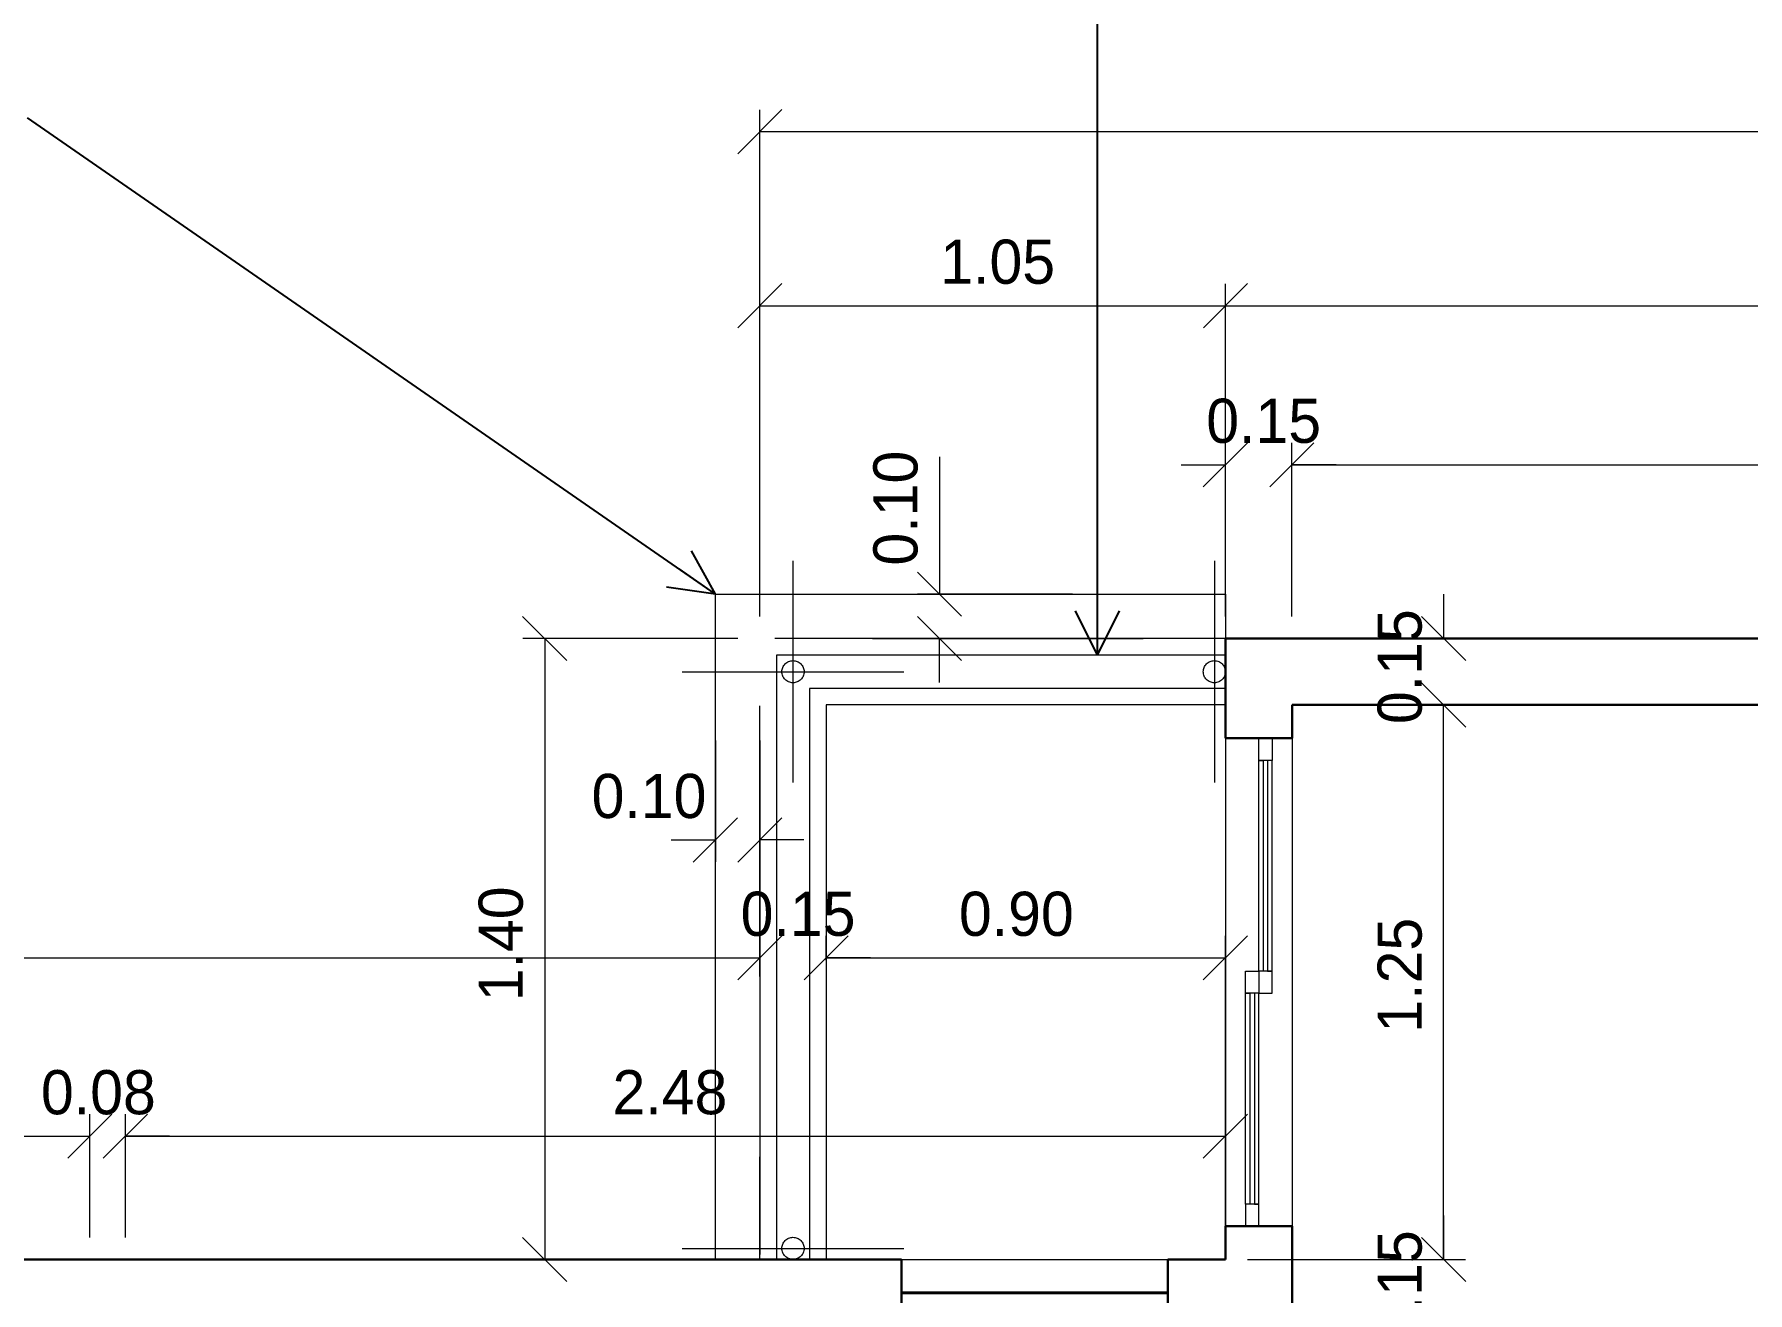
# Model space of a CAD drawing. Header units: metres. Extents: x 2.9 to 62.3, y 8 to 50.1.
# Drawn here: x 12.499 to 16.362, y 21.214 to 24.051 of the extents above; entities that cross this region are included whole.
import ezdxf
from ezdxf.enums import TextEntityAlignment as Align

# ---------------------------------------------------------------- set-up
doc = ezdxf.new("R2010")
doc.units = ezdxf.units.M
doc.header["$MEASUREMENT"] = 0
for name, pattern in [('DGN Style 2', [1.016237, 0.609742, -0.406495]), ('DGN Style 3', [1.422731, 1.016237, -0.406495]), ('DGN Style 4', [1.626995, 0.812989, -0.406495, 0.001016, -0.406495])]:
    doc.linetypes.add(name, pattern=pattern)
doc.layers.get('Defpoints').update_dxf_attribs({"lineweight": 0})
for name, color, linetype, lineweight in [('00-EDIFICACOES TÉRREO', 7, 'Continuous', 0), ('34 - Mobiliário', 7, 'Continuous', 0), ('CORNIJAS_VAR NA PLANTA PTIPO 1', 7, 'Continuous', 0), ('Cotas', 13, 'Continuous', 0), ('Level 1', 7, 'Continuous', 0), ('Level 12', 7, 'Continuous', 0), ('Level 24-1', 7, 'Continuous', 0), ('Level 50', 7, 'Continuous', 0), ('Level 62-1', 7, 'Continuous', 0), ('Level 7', 7, 'Continuous', 0)]:
    doc.layers.add(name, color=color, linetype=linetype, lineweight=lineweight)
doc.styles.add('Style-INTL_ENGINEERING', font='INTL_ENGINEERING.shx')
doc.dimstyles.get("Standard").update_dxf_attribs({"dimtxt": 0.18, "dimasz": 0.18, "dimexe": 0.18, "dimexo": 0.0625, "dimgap": 0.09, "dimtad": 0, "dimtih": 1, "dimtoh": 1, "dimdec": 4, "dimzin": 1, "dimdsep": 46, "dimtxsty": 'Standard', "dimcen": 0, "dimadec": 0, "dimazin": 0, "dimtfac": 1, "dimtdec": 4, "dimtofl": 0, "dimtmove": 0, "dimatfit": 3, "dimfxl": 0, "dimtolj": 1, "dimtzin": 1, "dimarcsym": 0})

# ---------------------------------------------------------------- blocks, each defined once
blk = doc.blocks.new('J140B1')
at = {"layer": '34 - Mobiliário', "color": 7, "linetype": 'Continuous', "lineweight": 40}
blk.add_line((0, 0.075), (0.6, 0.075), dxfattribs=at)
at = {"layer": 'CORNIJAS_VAR NA PLANTA PTIPO 1', "color": 7, "linetype": 'Continuous', "lineweight": 30}
for p, q in [((0, 0), (0, 0.15)), ((0.6, 0), (0.6, 0.15))]:
    blk.add_line(p, q, dxfattribs=at)
at = {"layer": 'CORNIJAS_VAR NA PLANTA PTIPO 1', "color": 7, "linetype": 'Continuous', "lineweight": 0}
for p, q in [((0, 0.15), (0.6, 0.15)), ((0, 0), (0.6, 0))]:
    blk.add_line(p, q, dxfattribs=at)
blk = doc.blocks.new('*U77')
at = {"layer": '00-EDIFICACOES TÉRREO', "color": 7, "linetype": 'Continuous', "lineweight": 13, "extrusion": (0, 0, -1), "flags": 128}
for points in [[(0.03002, 0.54999), (0.03002, 0.5), (0.00004, 0.49999), (0.00002, 0.54998)], [(0.03, 0.02499), (0.03002, 0.5), (0.02002, 0.5), (0.01998, 0.025)], [(0.01004, 0.5), (0.01, 0.02498), (0, 0.02501), (0.00004, 0.49999)], [(0.03, -0.02499), (0.03, 0.02499), (0, 0.02501), (0, -0.025)], [(0.00002, 0.02497), (0.00004, -0.02501), (-0.02996, -0.02501), (-0.02996, 0.02498)], [(0, -0.50002), (0.00004, -0.02501), (-0.01, -0.02499), (-0.00998, -0.5)], [(-0.01996, -0.02502), (-0.01998, -0.50002), (-0.02998, -0.50001), (-0.02996, -0.02501)], [(0, -0.55001), (0, -0.50002), (-0.02998, -0.50001), (-0.02998, -0.55002)]]:
    blk.add_lwpolyline(points, close=True, dxfattribs=at)
at = {"layer": 'CORNIJAS_VAR NA PLANTA PTIPO 1', "color": 7, "linetype": 'Continuous', "lineweight": 0}
for p, q in [((-0.07506, 0.55), (-0.07502, -0.55002)), ((0.07502, 0.55001), (0.07506, -0.55001))]:
    blk.add_line(p, q, dxfattribs=at)
at = {"layer": 'CORNIJAS_VAR NA PLANTA PTIPO 1', "color": 7, "linetype": 'Continuous', "lineweight": 30, "extrusion": (0, 0, -1), "flags": 128}
for points in [[(0.07506, 0.55), (-0.07502, 0.55001)], [(0.07504, -0.55001), (-0.07504, -0.55001)]]:
    blk.add_lwpolyline(points, dxfattribs=at)
blk = doc.blocks.new('_Oblique')
at = {"color": 0, "linetype": 'ByBlock', "lineweight": -2}
blk.add_line((0.5, 0.5), (-0.5, -0.5), dxfattribs=at)
blk = doc.blocks.new('*D455')
at = {"layer": 'Cotas', "color": 2, "linetype": 'Continuous', "lineweight": 0}
for p, q in [((10.5245, 21.3385), (10.5245, 21.6163)), ((12.6245, 21.3385), (12.6245, 21.6163)), ((10.5245, 21.5668), (12.6245, 21.5668))]:
    blk.add_line(p, q, dxfattribs=at)
at = {"layer": 'Defpoints'}
for p in [(11.5745, 21.5668), (12.6245, 21.5668), (10.5245, 21.289), (12.6245, 21.289)]:
    blk.add_point(p, dxfattribs=at)
at = {"layer": 'Cotas', "color": 2, "linetype": 'Continuous', "lineweight": 0, "xscale": 0.0995, "yscale": 0.0995, "zscale": 0.0995, "rotation": 180}
blk.add_blockref('_Oblique', (10.5245, 21.5668), dxfattribs=at)
at = {"layer": 'Cotas', "color": 2, "linetype": 'Continuous', "lineweight": 0, "xscale": 0.0995, "yscale": 0.0995, "zscale": 0.0995}
blk.add_blockref('_Oblique', (12.6245, 21.5668), dxfattribs=at)
at = {"layer": 'Cotas', "color": 2, "linetype": 'Continuous', "lineweight": 0, "style": 'Style-INTL_ENGINEERING'}
blk.add_text('2.10', height=0.0995, dxfattribs=at).set_placement((11.4565, 21.6661), align=Align.MIDDLE_LEFT)
blk = doc.blocks.new('*D456')
at = {"layer": 'Cotas', "color": 2, "linetype": 'Continuous', "lineweight": 0}
for p, q in [((12.6245, 21.3385), (12.6245, 21.6163)), ((12.7045, 21.3385), (12.7045, 21.6163)), ((12.525, 21.5668), (12.6245, 21.5668)), ((12.804, 21.5668), (12.7045, 21.5668))]:
    blk.add_line(p, q, dxfattribs=at)
at = {"layer": 'Defpoints'}
for p in [(12.6645, 21.5668), (12.7045, 21.5668), (12.6245, 21.289), (12.7045, 21.289)]:
    blk.add_point(p, dxfattribs=at)
at = {"layer": 'Cotas', "color": 2, "linetype": 'Continuous', "lineweight": 0, "xscale": 0.0995, "yscale": 0.0995, "zscale": 0.0995}
blk.add_blockref('_Oblique', (12.6245, 21.5668), dxfattribs=at)
at = {"layer": 'Cotas', "color": 2, "linetype": 'Continuous', "lineweight": 0, "xscale": 0.0995, "yscale": 0.0995, "zscale": 0.0995, "rotation": 180}
blk.add_blockref('_Oblique', (12.7045, 21.5668), dxfattribs=at)
at = {"layer": 'Cotas', "color": 2, "linetype": 'Continuous', "lineweight": 0, "style": 'Style-INTL_ENGINEERING'}
blk.add_text('0.08', height=0.0995, dxfattribs=at).set_placement((12.5141, 21.6661), align=Align.MIDDLE_LEFT)
blk = doc.blocks.new('*D457')
at = {"layer": 'Cotas', "color": 2, "linetype": 'Continuous', "lineweight": 0}
for p, q in [((12.7045, 21.3385), (12.7045, 21.6163)), ((15.1843, 21.3385), (15.1843, 21.6163)), ((12.7045, 21.5668), (15.1843, 21.5668))]:
    blk.add_line(p, q, dxfattribs=at)
at = {"layer": 'Defpoints'}
for p in [(13.9444, 21.5668), (15.1843, 21.5668), (12.7045, 21.289), (15.1843, 21.289)]:
    blk.add_point(p, dxfattribs=at)
at = {"layer": 'Cotas', "color": 2, "linetype": 'Continuous', "lineweight": 0, "xscale": 0.0995, "yscale": 0.0995, "zscale": 0.0995, "rotation": 180}
blk.add_blockref('_Oblique', (12.7045, 21.5668), dxfattribs=at)
at = {"layer": 'Cotas', "color": 2, "linetype": 'Continuous', "lineweight": 0, "xscale": 0.0995, "yscale": 0.0995, "zscale": 0.0995}
blk.add_blockref('_Oblique', (15.1843, 21.5668), dxfattribs=at)
at = {"layer": 'Cotas', "color": 2, "linetype": 'Continuous', "lineweight": 0, "style": 'Style-INTL_ENGINEERING'}
blk.add_text('2.48', height=0.0995, dxfattribs=at).set_placement((13.8026, 21.6661), align=Align.MIDDLE_LEFT)
blk = doc.blocks.new('*D458')
at = {"layer": 'Cotas', "color": 2, "linetype": 'Continuous', "lineweight": 0}
for p, q in [((15.3343, 22.7385), (15.3343, 23.13)), ((17.8346, 22.7385), (17.8346, 23.13)), ((15.3343, 23.0805), (17.8346, 23.0805))]:
    blk.add_line(p, q, dxfattribs=at)
at = {"layer": 'Defpoints'}
for p in [(16.5844, 23.0805), (17.8346, 23.0805), (15.3343, 22.689), (17.8346, 22.689)]:
    blk.add_point(p, dxfattribs=at)
at = {"layer": 'Cotas', "color": 2, "linetype": 'Continuous', "lineweight": 0, "xscale": 0.0995, "yscale": 0.0995, "zscale": 0.0995, "rotation": 180}
blk.add_blockref('_Oblique', (15.3343, 23.0805), dxfattribs=at)
at = {"layer": 'Cotas', "color": 2, "linetype": 'Continuous', "lineweight": 0, "xscale": 0.0995, "yscale": 0.0995, "zscale": 0.0995}
blk.add_blockref('_Oblique', (17.8346, 23.0805), dxfattribs=at)
at = {"layer": 'Cotas', "color": 2, "linetype": 'Continuous', "lineweight": 0, "style": 'Style-INTL_ENGINEERING'}
blk.add_text('2.50', height=0.0995, dxfattribs=at).set_placement((16.4383, 23.1797), align=Align.MIDDLE_LEFT)
blk = doc.blocks.new('*D269')
at = {"layer": 'Cotas', "color": 2, "linetype": 'Continuous', "lineweight": 0}
for p, q in [((15.1843, 22.7385), (15.1843, 23.13)), ((15.3343, 22.7385), (15.3343, 23.13)), ((15.0848, 23.0805), (15.1843, 23.0805)), ((15.4338, 23.0805), (15.3343, 23.0805))]:
    blk.add_line(p, q, dxfattribs=at)
at = {"layer": 'Defpoints'}
for p in [(15.2593, 23.0805), (15.3343, 23.0805), (15.1843, 22.689), (15.3343, 22.689)]:
    blk.add_point(p, dxfattribs=at)
at = {"layer": 'Cotas', "color": 2, "linetype": 'Continuous', "lineweight": 0, "xscale": 0.0995, "yscale": 0.0995, "zscale": 0.0995}
blk.add_blockref('_Oblique', (15.1843, 23.0805), dxfattribs=at)
at = {"layer": 'Cotas', "color": 2, "linetype": 'Continuous', "lineweight": 0, "xscale": 0.0995, "yscale": 0.0995, "zscale": 0.0995, "rotation": 180}
blk.add_blockref('_Oblique', (15.3343, 23.0805), dxfattribs=at)
at = {"layer": 'Cotas', "color": 2, "linetype": 'Continuous', "lineweight": 0, "style": 'Style-INTL_ENGINEERING'}
blk.add_text('0.15', height=0.0995, dxfattribs=at).set_placement((15.1412, 23.1797), align=Align.MIDDLE_LEFT)
blk = doc.blocks.new('*D462')
at = {"layer": 'Cotas', "color": 2, "linetype": 'Continuous', "lineweight": 0}
for p, q in [((14.2845, 21.9635), (14.2845, 22.0186)), ((14.0351, 21.9691), (14.1346, 21.9691)), ((14.3841, 21.9691), (14.2845, 21.9691)), ((14.1346, 21.9395), (14.1346, 21.9196))]:
    blk.add_line(p, q, dxfattribs=at)
at = {"layer": 'Defpoints'}
for p in [(14.1346, 21.989), (14.2096, 21.9691), (14.2845, 21.9691), (14.2845, 21.914)]:
    blk.add_point(p, dxfattribs=at)
at = {"layer": 'Cotas', "color": 2, "linetype": 'Continuous', "lineweight": 0, "xscale": 0.0995, "yscale": 0.0995, "zscale": 0.0995}
blk.add_blockref('_Oblique', (14.1346, 21.9691), dxfattribs=at)
at = {"layer": 'Cotas', "color": 2, "linetype": 'Continuous', "lineweight": 0, "xscale": 0.0995, "yscale": 0.0995, "zscale": 0.0995, "rotation": 180}
blk.add_blockref('_Oblique', (14.2845, 21.9691), dxfattribs=at)
at = {"layer": 'Cotas', "color": 2, "linetype": 'Continuous', "lineweight": 0, "style": 'Style-INTL_ENGINEERING'}
blk.add_text('0.15', height=0.0995, dxfattribs=at).set_placement((14.0915, 22.0683), align=Align.MIDDLE_LEFT)
blk = doc.blocks.new('*D463')
at = {"layer": 'Cotas', "color": 2, "linetype": 'Continuous', "lineweight": 0}
for p, q in [((14.2845, 21.9635), (14.2845, 22.0186)), ((15.1843, 21.3385), (15.1843, 22.0186)), ((14.2845, 21.9691), (15.1843, 21.9691))]:
    blk.add_line(p, q, dxfattribs=at)
at = {"layer": 'Defpoints'}
for p in [(14.7344, 21.9691), (15.1843, 21.9691), (14.2845, 21.914), (15.1843, 21.289)]:
    blk.add_point(p, dxfattribs=at)
at = {"layer": 'Cotas', "color": 2, "linetype": 'Continuous', "lineweight": 0, "xscale": 0.0995, "yscale": 0.0995, "zscale": 0.0995, "rotation": 180}
blk.add_blockref('_Oblique', (14.2845, 21.9691), dxfattribs=at)
at = {"layer": 'Cotas', "color": 2, "linetype": 'Continuous', "lineweight": 0, "xscale": 0.0995, "yscale": 0.0995, "zscale": 0.0995}
blk.add_blockref('_Oblique', (15.1843, 21.9691), dxfattribs=at)
at = {"layer": 'Cotas', "color": 2, "linetype": 'Continuous', "lineweight": 0, "style": 'Style-INTL_ENGINEERING'}
blk.add_text('0.90', height=0.0995, dxfattribs=at).set_placement((14.5836, 22.0683), align=Align.MIDDLE_LEFT)
blk = doc.blocks.new('*D270')
at = {"layer": 'Cotas', "color": 2, "linetype": 'Continuous', "lineweight": 0}
for p, q in [((10.3745, 21.3385), (10.3745, 22.0186)), ((10.3745, 21.9691), (14.1346, 21.9691)), ((14.1346, 21.9395), (14.1346, 21.9196))]:
    blk.add_line(p, q, dxfattribs=at)
at = {"layer": 'Defpoints'}
for p in [(14.1346, 21.989), (12.2546, 21.9691), (14.1346, 21.9691), (10.3745, 21.289)]:
    blk.add_point(p, dxfattribs=at)
at = {"layer": 'Cotas', "color": 2, "linetype": 'Continuous', "lineweight": 0, "xscale": 0.0995, "yscale": 0.0995, "zscale": 0.0995, "rotation": 180}
blk.add_blockref('_Oblique', (10.3745, 21.9691), dxfattribs=at)
at = {"layer": 'Cotas', "color": 2, "linetype": 'Continuous', "lineweight": 0, "xscale": 0.0995, "yscale": 0.0995, "zscale": 0.0995}
blk.add_blockref('_Oblique', (14.1346, 21.9691), dxfattribs=at)
at = {"layer": 'Cotas', "color": 2, "linetype": 'Continuous', "lineweight": 0, "style": 'Style-INTL_ENGINEERING'}
blk.add_text('3.76', height=0.0995, dxfattribs=at).set_placement((12.11, 22.0683), align=Align.MIDDLE_LEFT)
blk = doc.blocks.new('*D464')
at = {"layer": 'Cotas', "color": 2, "linetype": 'Continuous', "lineweight": 0}
for p, q in [((15.1845, 22.8385), (15.1845, 23.4886)), ((22.9646, 22.7385), (22.9646, 23.4886)), ((15.1845, 23.4391), (22.9646, 23.4391))]:
    blk.add_line(p, q, dxfattribs=at)
at = {"layer": 'Defpoints'}
for p in [(19.0745, 23.4391), (22.9646, 23.4391), (15.1845, 22.789), (22.9646, 22.689)]:
    blk.add_point(p, dxfattribs=at)
at = {"layer": 'Cotas', "color": 2, "linetype": 'Continuous', "lineweight": 0, "xscale": 0.0995, "yscale": 0.0995, "zscale": 0.0995, "rotation": 180}
blk.add_blockref('_Oblique', (15.1845, 23.4391), dxfattribs=at)
at = {"layer": 'Cotas', "color": 2, "linetype": 'Continuous', "lineweight": 0, "xscale": 0.0995, "yscale": 0.0995, "zscale": 0.0995}
blk.add_blockref('_Oblique', (22.9646, 23.4391), dxfattribs=at)
at = {"layer": 'Cotas', "color": 2, "linetype": 'Continuous', "lineweight": 0, "style": 'Style-INTL_ENGINEERING'}
blk.add_text('7.78', height=0.0995, dxfattribs=at).set_placement((18.9328, 23.5384), align=Align.MIDDLE_LEFT)
blk = doc.blocks.new('*D271')
at = {"layer": 'Cotas', "color": 2, "linetype": 'Continuous', "lineweight": 0}
for p, q in [((14.1346, 22.7385), (14.1346, 23.4886)), ((15.1845, 22.8385), (15.1845, 23.4886)), ((14.1346, 23.4391), (15.1845, 23.4391))]:
    blk.add_line(p, q, dxfattribs=at)
at = {"layer": 'Defpoints'}
for p in [(14.6595, 23.4391), (15.1845, 23.4391), (15.1845, 22.789), (14.1346, 22.689)]:
    blk.add_point(p, dxfattribs=at)
at = {"layer": 'Cotas', "color": 2, "linetype": 'Continuous', "lineweight": 0, "xscale": 0.0995, "yscale": 0.0995, "zscale": 0.0995, "rotation": 180}
blk.add_blockref('_Oblique', (14.1346, 23.4391), dxfattribs=at)
at = {"layer": 'Cotas', "color": 2, "linetype": 'Continuous', "lineweight": 0, "xscale": 0.0995, "yscale": 0.0995, "zscale": 0.0995}
blk.add_blockref('_Oblique', (15.1845, 23.4391), dxfattribs=at)
at = {"layer": 'Cotas', "color": 2, "linetype": 'Continuous', "lineweight": 0, "style": 'Style-INTL_ENGINEERING'}
blk.add_text('1.05', height=0.0995, dxfattribs=at).set_placement((14.5415, 23.5384), align=Align.MIDDLE_LEFT)
blk = doc.blocks.new('*D274')
at = {"layer": 'Cotas', "color": 2, "linetype": 'Continuous', "lineweight": 0}
for p, q in [((14.0851, 22.689), (13.6003, 22.689)), ((13.6498, 22.689), (13.6498, 21.289)), ((14.0851, 21.289), (13.6003, 21.289))]:
    blk.add_line(p, q, dxfattribs=at)
at = {"layer": 'Defpoints'}
for p in [(14.1346, 22.689), (13.6498, 21.989), (13.6498, 21.289), (14.1346, 21.289)]:
    blk.add_point(p, dxfattribs=at)
at = {"layer": 'Cotas', "color": 2, "linetype": 'Continuous', "lineweight": 0, "xscale": 0.0995, "yscale": 0.0995, "zscale": 0.0995}
for p, rotation in [((13.6498, 22.689), 90), ((13.6498, 21.289), 270)]:
    blk.add_blockref('_Oblique', p, dxfattribs=dict(at, rotation=rotation))
at = {"layer": 'Cotas', "color": 2, "linetype": 'Continuous', "lineweight": 0, "style": 'Style-INTL_ENGINEERING'}
blk.add_text('1.40', height=0.0995, rotation=90, dxfattribs=at).set_placement((13.5506, 21.871), align=Align.MIDDLE_LEFT)
blk = doc.blocks.new('*D279')
at = {"layer": 'Cotas', "color": 2, "linetype": 'Continuous', "lineweight": 0}
for p, q in [((14.1346, 22.7385), (14.1346, 23.8809)), ((27.2738, 23.4886), (27.2738, 23.8809)), ((27.2738, 23.8314), (14.1346, 23.8314))]:
    blk.add_line(p, q, dxfattribs=at)
at = {"layer": 'Defpoints'}
for p in [(14.1346, 23.8314), (20.7042, 23.8314), (27.2738, 23.4391), (14.1346, 22.689)]:
    blk.add_point(p, dxfattribs=at)
at = {"layer": 'Cotas', "color": 2, "linetype": 'Continuous', "lineweight": 0, "xscale": 0.0995, "yscale": 0.0995, "zscale": 0.0995, "rotation": 180}
blk.add_blockref('_Oblique', (14.1346, 23.8314), dxfattribs=at)
at = {"layer": 'Cotas', "color": 2, "linetype": 'Continuous', "lineweight": 0, "xscale": 0.0995, "yscale": 0.0995, "zscale": 0.0995}
blk.add_blockref('_Oblique', (27.2738, 23.8314), dxfattribs=at)
at = {"layer": 'Cotas', "color": 2, "linetype": 'Continuous', "lineweight": 0, "style": 'Style-INTL_ENGINEERING'}
blk.add_text('13.14', height=0.0995, dxfattribs=at).set_placement((20.5739, 23.9306), align=Align.MIDDLE_LEFT)
blk = doc.blocks.new('*D499')
at = {"layer": 'Cotas', "color": 2, "linetype": 'Continuous', "lineweight": 0}
for p, q in [((15.6763, 21.3885), (15.6763, 21.289)), ((15.234, 21.289), (15.7258, 21.289)), ((15.304, 21.139), (15.7258, 21.139)), ((15.6763, 21.0395), (15.6763, 21.139))]:
    blk.add_line(p, q, dxfattribs=at)
at = {"layer": 'Defpoints'}
for p in [(15.1845, 21.289), (15.6763, 21.289), (15.6763, 21.214), (15.2545, 21.139)]:
    blk.add_point(p, dxfattribs=at)
at = {"layer": 'Cotas', "color": 2, "linetype": 'Continuous', "lineweight": 0, "xscale": 0.0995, "yscale": 0.0995, "zscale": 0.0995}
for p, rotation in [((15.6763, 21.289), 270), ((15.6763, 21.139), 90)]:
    blk.add_blockref('_Oblique', p, dxfattribs=dict(at, rotation=rotation))
at = {"layer": 'Cotas', "color": 2, "linetype": 'Continuous', "lineweight": 0, "style": 'Style-INTL_ENGINEERING'}
blk.add_text('0.15', height=0.0995, rotation=90, dxfattribs=at).set_placement((15.5771, 21.096), align=Align.MIDDLE_LEFT)
blk = doc.blocks.new('*D500')
at = {"layer": 'Cotas', "color": 2, "linetype": 'Continuous', "lineweight": 0}
for p, q in [((15.3841, 22.539), (15.7258, 22.539)), ((15.6763, 21.289), (15.6763, 22.539)), ((15.234, 21.289), (15.7258, 21.289))]:
    blk.add_line(p, q, dxfattribs=at)
at = {"layer": 'Defpoints'}
for p in [(15.3346, 22.539), (15.6763, 22.539), (15.6763, 21.914), (15.1845, 21.289)]:
    blk.add_point(p, dxfattribs=at)
at = {"layer": 'Cotas', "color": 2, "linetype": 'Continuous', "lineweight": 0, "xscale": 0.0995, "yscale": 0.0995, "zscale": 0.0995}
for p, rotation in [((15.6763, 22.539), 90), ((15.6763, 21.289), 270)]:
    blk.add_blockref('_Oblique', p, dxfattribs=dict(at, rotation=rotation))
at = {"layer": 'Cotas', "color": 2, "linetype": 'Continuous', "lineweight": 0, "style": 'Style-INTL_ENGINEERING'}
blk.add_text('1.25', height=0.0995, rotation=90, dxfattribs=at).set_placement((15.5771, 21.8003), align=Align.MIDDLE_LEFT)
blk = doc.blocks.new('*D501')
at = {"layer": 'Cotas', "color": 2, "linetype": 'Continuous', "lineweight": 0}
for p, q in [((15.6763, 22.7885), (15.6763, 22.689)), ((15.234, 22.689), (15.7258, 22.689)), ((15.3841, 22.539), (15.7258, 22.539)), ((15.6763, 22.4395), (15.6763, 22.539))]:
    blk.add_line(p, q, dxfattribs=at)
at = {"layer": 'Defpoints'}
for p in [(15.1845, 22.689), (15.6763, 22.689), (15.6763, 22.614), (15.3346, 22.539)]:
    blk.add_point(p, dxfattribs=at)
at = {"layer": 'Cotas', "color": 2, "linetype": 'Continuous', "lineweight": 0, "xscale": 0.0995, "yscale": 0.0995, "zscale": 0.0995}
for p, rotation in [((15.6763, 22.689), 270), ((15.6763, 22.539), 90)]:
    blk.add_blockref('_Oblique', p, dxfattribs=dict(at, rotation=rotation))
at = {"layer": 'Cotas', "color": 2, "linetype": 'Continuous', "lineweight": 0, "style": 'Style-INTL_ENGINEERING'}
blk.add_text('0.15', height=0.0995, rotation=90, dxfattribs=at).set_placement((15.5771, 22.496), align=Align.MIDDLE_LEFT)
blk = doc.blocks.new('TerminatorOpen')
at = {"color": 0, "linetype": 'ByBlock', "lineweight": -2}
for q in [(-1, 0.5), (-1, 0), (-1, -0.5)]:
    blk.add_line((0, 0), q, dxfattribs=at)
blk = doc.blocks.new('*U124')
at = {"layer": 'Level 1', "color": 3, "linetype": 'DGN Style 4', "lineweight": 0}
for p, q in [((0, 0.25), (0, -0.25)), ((0.25, 0), (-0.25, 0))]:
    blk.add_line(p, q, dxfattribs=at)
at = {"layer": 'Level 50', "color": 190, "linetype": 'DGN Style 2', "lineweight": 0, "extrusion": (0, 0, -1)}
blk.add_circle((0, 0), 0.025, dxfattribs=at)
blk = doc.blocks.new('*U125')
at = {"layer": 'Level 1', "color": 3, "linetype": 'DGN Style 4', "lineweight": 0}
blk.add_line((0, 0.25), (0, -0.25), dxfattribs=at)
at = {"layer": 'Level 50', "color": 190, "linetype": 'DGN Style 2', "lineweight": 0, "extrusion": (0, 0, -1)}
blk.add_circle((0, 0), 0.025, dxfattribs=at)
blk = doc.blocks.new('*U126')
at = {"layer": 'Level 1', "color": 3, "linetype": 'DGN Style 4', "lineweight": 0}
blk.add_line((0.25, 0), (-0.25, 0), dxfattribs=at)
at = {"layer": 'Level 50', "color": 190, "linetype": 'DGN Style 2', "lineweight": 0, "extrusion": (0, 0, -1)}
blk.add_circle((0, 0), 0.025, dxfattribs=at)
blk = doc.blocks.new('*U103')
at = {"layer": 'CORNIJAS_VAR NA PLANTA PTIPO 1', "color": 7, "linetype": 'Continuous', "lineweight": 13, "flags": 128}
blk.add_lwpolyline([(-16.4653, 3.49), (-16.4653, 4.99), (-15.3153, 4.99), (-15.3153, 4.89)], dxfattribs=at)
at = {"layer": 'Level 50', "color": 190, "linetype": 'Continuous', "lineweight": 13, "flags": 128}
for points in [[(-15.3153, 4.8525), (-16.3278, 4.8525), (-16.3278, 3.49)], [(-15.3153, 4.7775), (-16.2528, 4.7775), (-16.2528, 3.49)]]:
    blk.add_lwpolyline(points, dxfattribs=at)
at = {"layer": 'Level 7', "color": 7, "linetype": 'DGN Style 3', "lineweight": 13, "flags": 128}
blk.add_lwpolyline([(-15.3153, 4.89), (-16.3653, 4.89), (-16.3653, 3.49)], dxfattribs=at)
at = {"layer": 'Level 7', "color": 7, "linetype": 'Continuous', "lineweight": 13, "flags": 128}
blk.add_lwpolyline([(-15.3153, 4.74), (-16.2153, 4.74), (-16.2153, 3.49)], dxfattribs=at)
at = {"layer": 'Level 50', "color": 190, "linetype": 'DGN Style 2', "lineweight": 0, "extrusion": (0, 0, -1)}
for name, p in [('*U124', (16.2903, 4.815)), ('*U125', (15.3403, 4.815)), ('*U126', (16.2903, 3.515))]:
    blk.add_blockref(name, p, dxfattribs=at)
blk = doc.blocks.new('*D365')
at = {"layer": 'Cotas', "color": 2, "linetype": 'Continuous', "lineweight": 0}
for p, q in [((14.0345, 22.4589), (14.0345, 22.1853)), ((14.1346, 22.4589), (14.1346, 22.1853)), ((13.9351, 22.2348), (14.0345, 22.2348)), ((14.234, 22.2348), (14.1346, 22.2348))]:
    blk.add_line(p, q, dxfattribs=at)
at = {"layer": 'Defpoints'}
for p in [(14.0345, 22.5084), (14.1346, 22.5084), (13.8779, 22.2348), (14.1346, 22.2348)]:
    blk.add_point(p, dxfattribs=at)
at = {"layer": 'Cotas', "color": 2, "linetype": 'Continuous', "lineweight": 0, "xscale": 0.0995, "yscale": 0.0995, "zscale": 0.0995}
blk.add_blockref('_Oblique', (14.0345, 22.2348), dxfattribs=at)
at = {"layer": 'Cotas', "color": 2, "linetype": 'Continuous', "lineweight": 0, "xscale": 0.0995, "yscale": 0.0995, "zscale": 0.0995, "rotation": 180}
blk.add_blockref('_Oblique', (14.1346, 22.2348), dxfattribs=at)
at = {"layer": 'Cotas', "color": 2, "linetype": 'Continuous', "lineweight": 0, "style": 'Style-INTL_ENGINEERING'}
blk.add_text('0.10', height=0.0995, dxfattribs=at).set_placement((13.7555, 22.334), align=Align.MIDDLE_LEFT)
blk = doc.blocks.new('*D366')
at = {"layer": 'Cotas', "color": 2, "linetype": 'Continuous', "lineweight": 0}
for p, q in [((14.5397, 23.0981), (14.5397, 22.789)), ((14.8399, 22.789), (14.4902, 22.789)), ((14.8399, 22.689), (14.4902, 22.689)), ((14.5397, 22.5895), (14.5397, 22.689))]:
    blk.add_line(p, q, dxfattribs=at)
at = {"layer": 'Defpoints'}
for p in [(14.5397, 22.9757), (14.8894, 22.789), (14.5397, 22.689), (14.8894, 22.689)]:
    blk.add_point(p, dxfattribs=at)
at = {"layer": 'Cotas', "color": 2, "linetype": 'Continuous', "lineweight": 0, "xscale": 0.0995, "yscale": 0.0995, "zscale": 0.0995}
for p, rotation in [((14.5397, 22.789), 270), ((14.5397, 22.689), 90)]:
    blk.add_blockref('_Oblique', p, dxfattribs=dict(at, rotation=rotation))
at = {"layer": 'Cotas', "color": 2, "linetype": 'Continuous', "lineweight": 0, "style": 'Style-INTL_ENGINEERING'}
blk.add_text('0.10', height=0.0995, rotation=90, dxfattribs=at).set_placement((14.4404, 22.8533), align=Align.MIDDLE_LEFT)

msp = doc.modelspace()

# ---------------------------------------------------------------- linework, layer by layer
at = {"layer": 'CORNIJAS_VAR NA PLANTA PTIPO 1', "color": 7, "linetype": 'Continuous', "lineweight": 30}
for p, q in [((17.9845, 22.689), (15.1845, 22.689)), ((15.1845, 22.4641), (15.1845, 22.689)), ((17.8346, 22.539), (15.3346, 22.539)), ((15.3346, 22.464), (15.3346, 22.539)), ((15.1845, 21.289), (15.1845, 21.364)), ((15.3346, 19.489), (15.3346, 21.364)), ((14.4545, 21.289), (10.3745, 21.289)), ((15.1845, 21.289), (15.0545, 21.289))]:
    msp.add_line(p, q, dxfattribs=at)
at = {"layer": 'Level 24-1', "color": 7, "linetype": 'DGN Style 2', "lineweight": 0, "flags": 128}
msp.add_lwpolyline([(33.7253, 21.9391), (38.0346, 21.939), (38.0346, 22.689), (46.8646, 22.689), (46.8646, 21.289), (50.6245, 21.289), (50.6245, 14.579), (49.9246, 14.579), (49.9246, 14.079), (49.3745, 13.529), (39.8467, 13.529), (39.2267, 12.909), (31.9114, 12.909), (31.6938, 13.1263), (29.3053, 13.1263), (29.0877, 12.909), (21.7724, 12.909), (21.1524, 13.529), (11.6245, 13.529), (11.0746, 14.079), (11.0746, 14.579), (10.3745, 14.579), (10.3745, 21.289), (14.1346, 21.289), (14.1346, 22.689), (22.9645, 22.689), (22.9645, 21.939), (27.2738, 21.939), (27.2738, 26.7246), (33.7241, 26.7246), (33.7253, 21.9391)], dxfattribs=at)

# ---------------------------------------------------------------- block references
at = {"layer": 'CORNIJAS_VAR NA PLANTA PTIPO 1', "color": 7, "linetype": 'Continuous', "lineweight": 0, "extrusion": (0, 0, -1)}
msp.add_blockref('*U77', (-15.2596, 21.914), dxfattribs=at)
at = {"layer": 'CORNIJAS_VAR NA PLANTA PTIPO 1', "color": 7, "linetype": 'Continuous', "lineweight": 30, "xscale": 0.9999953433792164, "yscale": -0.9999953433792164}
msp.add_blockref('J140B1', (14.4545, 21.289), dxfattribs=at)
at = {"layer": 'Level 62-1', "color": 7, "linetype": 'Continuous', "lineweight": 13}
msp.add_blockref('*U103', (30.4998, 17.799), dxfattribs=at)

# ---------------------------------------------------------------- dimensions: what is measured, and where the dimension line sits
at = {"layer": 'Cotas', "color": 2, "linetype": 'Continuous', "lineweight": 0}
for base, p1, p2, angle, picture, middle in [((14.1346, 23.8314), (27.2738, 23.4391), (14.1346, 22.689), 180, '*D279', (20.7042, 23.8314)), ((13.6498, 21.289), (14.1346, 22.689), (14.1346, 21.289), 270, '*D274', (13.6498, 21.989)), ((15.6763, 22.539), (15.1845, 21.289), (15.3346, 22.539), 90, '*D500', (15.6763, 21.914))]:
    dim = msp.add_linear_dim(base=base, p1=p1, p2=p2, angle=angle, dimstyle='Standard', override={"dimtxt": 0.0995, "dimasz": 0.0995, "dimexe": 0.0495, "dimexo": 0.0495, "dimgap": 0.0495, "dimtad": 1, "dimtih": 0, "dimtoh": 0, "dimdec": 2, "dimzin": 3, "dimtxsty": 'Style-INTL_ENGINEERING', "dimblk": 'Oblique', "dimclre": 2, "dimtdec": 2, "dimatfit": 1, "dimtolj": 0, "dimtzin": 3, "dimlwe": 0}, dxfattribs=at)
    dim.commit()
    dim.dimension.update_dxf_attribs({"geometry": picture, "text_midpoint": middle})
for base, p1, p2, picture, middle in [((15.1845, 23.4391), (14.1346, 22.689), (15.1845, 22.789), '*D271', (14.6595, 23.4391)), ((22.9645, 23.4391), (15.1845, 22.789), (22.9645, 22.689), '*D464', (19.0745, 23.4391)), ((17.8346, 23.0805), (15.3343, 22.689), (17.8346, 22.689), '*D458', (16.5844, 23.0805)), ((14.1346, 21.9691), (10.3745, 21.289), (14.1346, 21.989), '*D270', (12.2546, 21.9691)), ((15.1843, 21.9691), (14.2845, 21.914), (15.1843, 21.289), '*D463', (14.7344, 21.9691)), ((12.6245, 21.5668), (10.5245, 21.289), (12.6245, 21.289), '*D455', (11.5745, 21.5668)), ((15.1843, 21.5668), (12.7045, 21.289), (15.1843, 21.289), '*D457', (13.9444, 21.5668))]:
    dim = msp.add_linear_dim(base=base, p1=p1, p2=p2, dimstyle='Standard', override={"dimtxt": 0.0995, "dimasz": 0.0995, "dimexe": 0.0495, "dimexo": 0.0495, "dimgap": 0.0495, "dimtad": 1, "dimtih": 0, "dimtoh": 0, "dimdec": 2, "dimzin": 3, "dimtxsty": 'Style-INTL_ENGINEERING', "dimblk": 'Oblique', "dimclre": 2, "dimtdec": 2, "dimatfit": 1, "dimfrac": 2, "dimtolj": 0, "dimtzin": 3, "dimlwe": 0}, dxfattribs=at)
    dim.commit()
    dim.dimension.update_dxf_attribs({"geometry": picture, "text_midpoint": middle})
for base, p1, p2, picture, middle in [((15.3343, 23.0805), (15.1843, 22.689), (15.3343, 22.689), '*D269', (15.2593, 23.0805)), ((14.1346, 22.2348), (14.0345, 22.5084), (14.1346, 22.5084), '*D365', (13.8779, 22.2348)), ((14.2845, 21.9691), (14.1346, 21.989), (14.2845, 21.914), '*D462', (14.2096, 21.9691)), ((12.7045, 21.5668), (12.6245, 21.289), (12.7045, 21.289), '*D456', (12.6645, 21.5668))]:
    dim = msp.add_linear_dim(base=base, p1=p1, p2=p2, dimstyle='Standard', override={"dimtxt": 0.0995, "dimasz": 0.0995, "dimexe": 0.0495, "dimexo": 0.0495, "dimgap": 0.0495, "dimtad": 1, "dimtih": 0, "dimtoh": 0, "dimdec": 2, "dimzin": 3, "dimtxsty": 'Style-INTL_ENGINEERING', "dimblk": 'Oblique', "dimclre": 2, "dimtdec": 2, "dimatfit": 1, "dimfrac": 2, "dimtolj": 0, "dimtzin": 3, "dimlwe": 0}, dxfattribs=at)
    dim.commit()
    dim.dimension.update_dxf_attribs({"geometry": picture, "text_midpoint": middle, "dimtype": 160})
for base, p1, p2, angle, override, picture, middle in [((14.5397, 22.689), (14.8894, 22.789), (14.8894, 22.689), 270, {"dimtxt": 0.0995, "dimasz": 0.0995, "dimexe": 0.0495, "dimexo": 0.0495, "dimgap": 0.0495, "dimtad": 1, "dimtih": 0, "dimtoh": 0, "dimdec": 2, "dimzin": 3, "dimtxsty": 'Style-INTL_ENGINEERING', "dimblk": 'Oblique', "dimclre": 2, "dimtdec": 2, "dimatfit": 1, "dimfrac": 2, "dimtolj": 0, "dimtzin": 3, "dimlwe": 0}, '*D366', (14.5397, 22.9757)), ((15.6763, 22.689), (15.3346, 22.539), (15.1845, 22.689), 90, {"dimtxt": 0.0995, "dimasz": 0.0995, "dimexe": 0.0495, "dimexo": 0.0495, "dimgap": 0.0495, "dimtad": 1, "dimtih": 0, "dimtoh": 0, "dimdec": 2, "dimzin": 3, "dimtxsty": 'Style-INTL_ENGINEERING', "dimblk": 'Oblique', "dimclre": 2, "dimtdec": 2, "dimatfit": 1, "dimtolj": 0, "dimtzin": 3, "dimlwe": 0}, '*D501', (15.6763, 22.614)), ((15.6763, 21.289), (15.2545, 21.139), (15.1845, 21.289), 90, {"dimtxt": 0.0995, "dimasz": 0.0995, "dimexe": 0.0495, "dimexo": 0.0495, "dimgap": 0.0495, "dimtad": 1, "dimtih": 0, "dimtoh": 0, "dimdec": 2, "dimzin": 3, "dimtxsty": 'Style-INTL_ENGINEERING', "dimblk": 'Oblique', "dimclre": 2, "dimtdec": 2, "dimatfit": 1, "dimtolj": 0, "dimtzin": 3, "dimlwe": 0}, '*D499', (15.6763, 21.214))]:
    dim = msp.add_linear_dim(base=base, p1=p1, p2=p2, angle=angle, dimstyle='Standard', override=override, dxfattribs=at)
    dim.commit()
    dim.dimension.update_dxf_attribs({"geometry": picture, "text_midpoint": middle, "dimtype": 160})

# ---------------------------------------------------------------- leaders
at = {"layer": 'Level 12', "color": 2, "linetype": 'Continuous', "lineweight": 13}
for points in [[(14.896, 22.6515), (14.896, 24.6317)], [(14.0345, 22.789), (12.484, 23.8625)]]:
    msp.add_leader(points, dimstyle='Standard', override={"dimtxt": 0.0995, "dimasz": 0.0995, "dimgap": 0, "dimtad": 1, "dimtxsty": 'Style-INTL_ENGINEERING', "dimldrblk": 'TerminatorOpen'}, dxfattribs=at)

doc.saveas('drawing.dxf')
